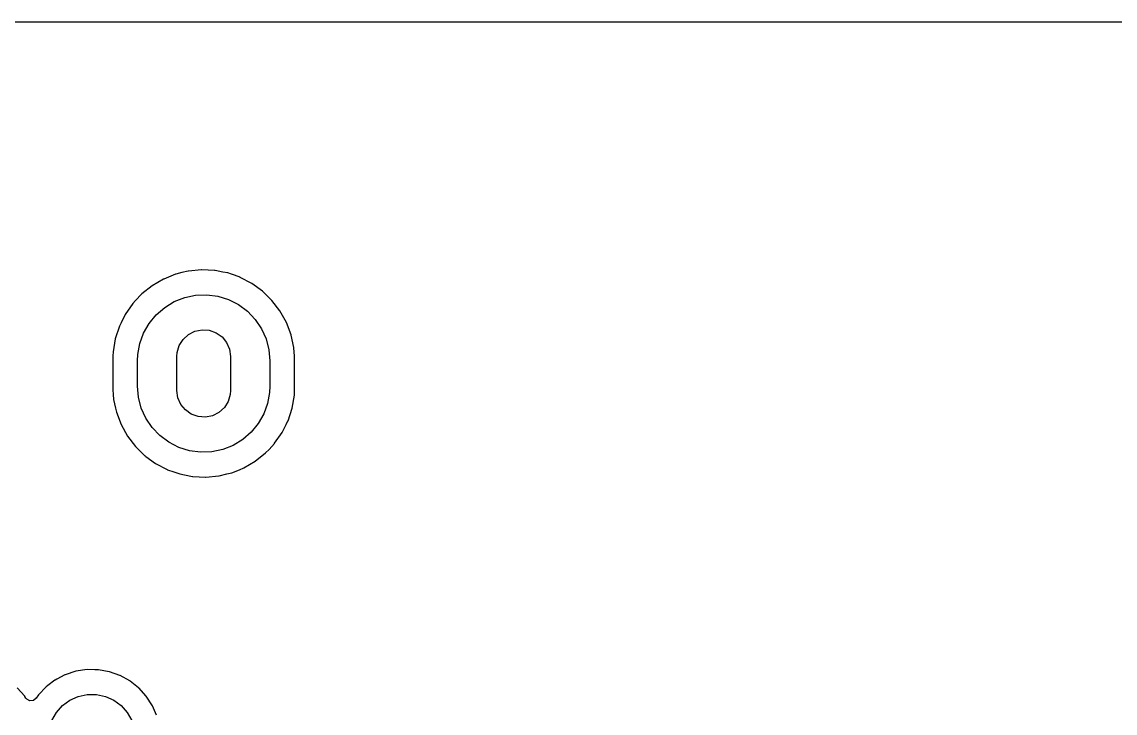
# Model space of a CAD drawing. Extents: x 41 to 172, y -227 to -42.
# Drawn here: x 107.07 to 129.54, y -56.64 to -42.42 of the extents above; entities that cross this region are included whole.
import ezdxf

# ---------------------------------------------------------------- set-up
doc = ezdxf.new("R2010")
doc.units = 0
doc.layers.add('BLACK', color=7, linetype='CONTINUOUS')

msp = doc.modelspace()

# ---------------------------------------------------------------- linework, layer by layer
at = {"layer": 'BLACK', "linetype": 'CONTINUOUS'}
for p, q in [((40.6395, -42.4185), (171.451, -42.4185)), ((110.225, -47.6089), (109.982, -47.7073)), ((110.229, -47.6072), (110.225, -47.6089)), ((110.225, -47.6089), (110.225, -47.6089)), ((110.358, -47.5756), (110.229, -47.6072)), ((110.488, -47.5438), (110.358, -47.5756)), ((110.493, -47.5427), (110.488, -47.5438)), ((110.488, -47.5438), (110.488, -47.5438)), ((110.762, -47.517), (110.493, -47.5427)), ((110.767, -47.5172), (110.762, -47.517)), ((111.029, -47.5302), (110.767, -47.5172)), ((110.767, -47.5172), (110.767, -47.5172)), ((111.033, -47.5305), (111.029, -47.5302)), ((111.029, -47.5302), (111.029, -47.5302)), ((111.038, -47.5313), (111.033, -47.5305)), ((111.201, -47.5636), (111.038, -47.5313)), ((111.038, -47.5313), (111.038, -47.5313)), ((111.299, -47.5829), (111.201, -47.5636)), ((111.373, -47.6089), (111.299, -47.5829)), ((111.551, -47.6717), (111.373, -47.6089)), ((109.744, -47.846), (109.532, -48.0154)), ((109.978, -47.709), (109.744, -47.846)), ((109.982, -47.7073), (109.978, -47.709)), ((111.555, -47.6732), (111.551, -47.6717)), ((111.551, -47.6717), (111.551, -47.6717)), ((111.795, -47.7995), (111.555, -47.6732)), ((112.014, -47.959), (111.795, -47.7995)), ((109.529, -48.0187), (109.404, -48.1522)), ((109.532, -48.0154), (109.529, -48.0187)), ((110.2, -48.1718), (110.414, -48.0874)), ((110.414, -48.0874), (110.639, -48.0401)), ((110.639, -48.0401), (110.869, -48.0315)), ((110.869, -48.0315), (111.097, -48.0617)), ((111.097, -48.0617), (111.317, -48.1299)), ((112.208, -48.1486), (112.014, -47.959)), ((109.347, -48.2135), (109.192, -48.4363)), ((109.404, -48.1522), (109.347, -48.2135)), ((109.83, -48.4419), (110.004, -48.2911)), ((110.004, -48.2911), (110.2, -48.1718)), ((111.317, -48.1299), (111.522, -48.2341)), ((111.522, -48.2341), (111.706, -48.3714)), ((112.373, -48.3641), (112.208, -48.1486)), ((109.19, -48.4404), (109.108, -48.6055)), ((109.192, -48.4363), (109.19, -48.4404)), ((109.19, -48.4404), (109.19, -48.4404)), ((109.684, -48.6197), (109.83, -48.4419)), ((111.706, -48.3714), (111.865, -48.5378)), ((111.865, -48.5378), (111.993, -48.7286)), ((112.504, -48.6012), (112.373, -48.3641)), ((109.072, -48.6791), (108.987, -48.9368)), ((109.108, -48.6055), (109.072, -48.6791)), ((109.57, -48.8195), (109.684, -48.6197)), ((110.624, -48.7806), (110.77, -48.7511)), ((110.77, -48.7511), (110.919, -48.762)), ((110.919, -48.762), (111.06, -48.8126)), ((111.993, -48.7286), (112.088, -48.9383)), ((112.6, -48.8548), (112.504, -48.6012)), ((108.987, -48.9368), (108.941, -49.2039)), ((109.492, -49.0357), (109.57, -48.8195)), ((110.303, -49.0763), (110.381, -48.9494)), ((110.381, -48.9494), (110.491, -48.8484)), ((110.491, -48.8484), (110.624, -48.7806)), ((111.06, -48.8126), (111.182, -48.8991)), ((111.182, -48.8991), (111.275, -49.0151)), ((112.088, -48.9383), (112.146, -49.1609)), ((112.601, -48.8592), (112.6, -48.8548)), ((112.658, -49.1151), (112.601, -48.8592)), ((112.601, -48.8592), (112.601, -48.8592)), ((108.941, -49.2039), (108.936, -49.2896)), ((109.451, -49.262), (109.492, -49.0357)), ((110.261, -49.2197), (110.303, -49.0763)), ((111.275, -49.0151), (111.335, -49.1521)), ((111.335, -49.1521), (111.355, -49.3)), ((112.146, -49.1609), (112.165, -49.39)), ((112.659, -49.1195), (112.658, -49.1151)), ((112.659, -49.1241), (112.659, -49.1195)), ((112.671, -49.2912), (112.659, -49.1241)), ((108.936, -49.2896), (108.936, -49.9789)), ((109.445, -49.39), (109.451, -49.262)), ((109.445, -49.91), (109.445, -49.39)), ((110.255, -49.3), (110.261, -49.2197)), ((110.255, -50), (110.255, -49.3)), ((111.355, -49.3), (111.355, -50)), ((112.165, -49.39), (112.165, -49.91)), ((112.673, -49.3211), (112.671, -49.2912)), ((112.673, -50.0104), (112.673, -49.3211)), ((108.936, -49.9789), (108.937, -49.9812)), ((108.937, -49.9812), (108.945, -50.0922)), ((108.937, -49.9812), (108.937, -49.9812)), ((108.945, -50.0922), (108.951, -50.1805)), ((109.464, -50.1391), (109.445, -49.91)), ((110.275, -50.1479), (110.255, -50)), ((111.349, -50.0803), (111.307, -50.2237)), ((111.355, -50), (111.349, -50.0803)), ((112.159, -50.038), (112.118, -50.2643)), ((112.165, -49.91), (112.159, -50.038)), ((112.623, -50.3632), (112.669, -50.0961)), ((112.669, -50.0961), (112.673, -50.0104)), ((108.951, -50.1805), (108.952, -50.1849)), ((108.952, -50.1849), (108.952, -50.1849)), ((108.952, -50.1849), (108.991, -50.3632)), ((109.522, -50.3617), (109.464, -50.1391)), ((110.335, -50.2849), (110.275, -50.1479)), ((110.428, -50.4009), (110.335, -50.2849)), ((111.307, -50.2237), (111.229, -50.3506)), ((112.118, -50.2643), (112.04, -50.4805)), ((108.991, -50.3632), (109.01, -50.4452)), ((109.01, -50.4452), (109.106, -50.6988)), ((109.617, -50.5714), (109.522, -50.3617)), ((110.55, -50.4874), (110.428, -50.4009)), ((110.691, -50.538), (110.55, -50.4874)), ((110.84, -50.5489), (110.691, -50.538)), ((110.986, -50.5194), (110.84, -50.5489)), ((111.119, -50.4516), (110.986, -50.5194)), ((111.229, -50.3506), (111.119, -50.4516)), ((112.04, -50.4805), (111.926, -50.6803)), ((112.538, -50.6209), (112.623, -50.3632)), ((109.106, -50.6988), (109.237, -50.9359)), ((109.745, -50.7622), (109.617, -50.5714)), ((109.904, -50.9286), (109.745, -50.7622)), ((111.926, -50.6803), (111.78, -50.8581)), ((112.418, -50.8637), (112.5, -50.6988)), ((112.5, -50.6988), (112.536, -50.625)), ((112.536, -50.625), (112.538, -50.6209)), ((112.536, -50.625), (112.536, -50.625)), ((109.237, -50.9359), (109.402, -51.1514)), ((110.088, -51.0659), (109.904, -50.9286)), ((111.606, -51.0089), (111.41, -51.1282)), ((111.78, -50.8581), (111.606, -51.0089)), ((112.263, -51.0865), (112.418, -50.8637)), ((109.402, -51.1514), (109.405, -51.1546)), ((109.405, -51.1546), (109.405, -51.1546)), ((109.405, -51.1546), (109.502, -51.2496)), ((110.293, -51.1701), (110.088, -51.0659)), ((110.513, -51.2383), (110.293, -51.1701)), ((111.196, -51.2126), (110.971, -51.2599)), ((111.41, -51.1282), (111.196, -51.2126)), ((112.078, -51.2846), (112.148, -51.2101)), ((112.148, -51.2101), (112.26, -51.0898)), ((112.26, -51.0898), (112.263, -51.0865)), ((112.26, -51.0898), (112.26, -51.0898)), ((109.502, -51.2496), (109.596, -51.341)), ((109.596, -51.341), (109.599, -51.3437)), ((109.599, -51.3437), (109.599, -51.3437)), ((109.599, -51.3437), (109.617, -51.3568)), ((109.617, -51.3568), (109.815, -51.5005)), ((110.741, -51.2685), (110.513, -51.2383)), ((110.971, -51.2599), (110.741, -51.2685)), ((111.632, -51.591), (111.866, -51.454)), ((111.866, -51.454), (112.078, -51.2846)), ((109.815, -51.5005), (110.055, -51.6268)), ((110.055, -51.6268), (110.059, -51.6283)), ((110.059, -51.6283), (110.059, -51.6283)), ((110.059, -51.6283), (110.192, -51.6752)), ((110.192, -51.6752), (110.311, -51.7171)), ((111.381, -51.6928), (111.54, -51.6283)), ((111.54, -51.6283), (111.628, -51.5927)), ((111.628, -51.5927), (111.632, -51.591)), ((111.628, -51.5927), (111.628, -51.5927)), ((110.311, -51.7171), (110.409, -51.7364)), ((110.409, -51.7364), (110.572, -51.7687)), ((110.572, -51.7687), (110.572, -51.7687)), ((110.572, -51.7687), (110.577, -51.7695)), ((110.577, -51.7695), (110.581, -51.7698)), ((110.581, -51.7698), (110.581, -51.7698)), ((110.581, -51.7698), (110.843, -51.7828)), ((110.843, -51.7828), (110.843, -51.7828)), ((110.843, -51.7828), (110.848, -51.783)), ((110.848, -51.783), (111.117, -51.7573)), ((111.117, -51.7573), (111.122, -51.7562)), ((111.122, -51.7562), (111.282, -51.7171)), ((111.122, -51.7562), (111.122, -51.7562)), ((111.282, -51.7171), (111.381, -51.6928)), ((107.752, -55.9541), (107.748, -55.9572)), ((107.783, -55.9379), (107.752, -55.9541)), ((107.953, -55.8495), (107.783, -55.9379)), ((107.957, -55.8471), (107.953, -55.8495)), ((107.953, -55.8495), (107.953, -55.8495)), ((108.177, -55.7751), (107.957, -55.8471)), ((108.406, -55.7401), (108.177, -55.7751)), ((108.412, -55.7402), (108.406, -55.7401)), ((108.565, -55.7421), (108.412, -55.7402)), ((108.412, -55.7402), (108.412, -55.7402)), ((108.638, -55.7429), (108.565, -55.7421)), ((108.643, -55.7438), (108.638, -55.7429)), ((108.643, -55.7439), (108.643, -55.7438)), ((108.861, -55.7827), (108.643, -55.7439)), ((108.866, -55.7836), (108.861, -55.7827)), ((108.861, -55.7827), (108.861, -55.7827)), ((108.871, -55.7853), (108.866, -55.7836)), ((109.079, -55.8591), (108.871, -55.7853)), ((108.871, -55.7853), (108.871, -55.7853)), ((109.079, -55.8592), (109.079, -55.8591)), ((109.084, -55.8609), (109.079, -55.8592)), ((109.089, -55.8634), (109.084, -55.8609)), ((109.283, -55.9703), (109.089, -55.8634)), ((109.089, -55.8634), (109.089, -55.8634)), ((107.125, -56.2877), (106.969, -56.1164)), ((107.567, -56.0931), (107.407, -56.2606)), ((107.599, -56.0689), (107.567, -56.0931)), ((107.748, -55.9572), (107.599, -56.0689)), ((107.748, -55.9572), (107.748, -55.9572)), ((109.287, -55.9728), (109.283, -55.9703)), ((109.283, -55.9703), (109.283, -55.9703)), ((109.291, -55.976), (109.287, -55.9728)), ((109.465, -56.1132), (109.291, -55.976)), ((109.291, -55.976), (109.291, -55.976)), ((109.469, -56.1164), (109.465, -56.1132)), ((109.465, -56.1132), (109.465, -56.1132)), ((109.625, -56.2877), (109.469, -56.1164)), ((107.128, -56.292), (107.125, -56.2877)), ((107.15, -56.3266), (107.128, -56.292)), ((107.128, -56.292), (107.128, -56.292)), ((107.171, -56.3511), (107.15, -56.3266)), ((107.234, -56.3823), (107.171, -56.3511)), ((107.305, -56.3742), (107.234, -56.3823)), ((107.36, -56.3292), (107.305, -56.3742)), ((107.407, -56.2606), (107.36, -56.3292)), ((107.903, -56.4812), (108.055, -56.3706)), ((108.055, -56.3706), (108.227, -56.294)), ((108.227, -56.294), (108.411, -56.2549)), ((108.411, -56.2549), (108.599, -56.2549)), ((108.599, -56.2549), (108.783, -56.294)), ((108.783, -56.294), (108.955, -56.3706)), ((108.955, -56.3706), (109.107, -56.4812)), ((109.751, -56.4821), (109.625, -56.2877)), ((107.683, -56.7839), (107.777, -56.621)), ((107.777, -56.621), (107.903, -56.4812)), ((109.107, -56.4812), (109.233, -56.621)), ((109.233, -56.621), (109.327, -56.7839)), ((109.753, -56.4869), (109.751, -56.4821)), ((109.836, -56.679), (109.753, -56.4869)), ((109.753, -56.4869), (109.753, -56.4869))]:
    msp.add_line(p, q, dxfattribs=at)

doc.saveas('drawing.dxf')
